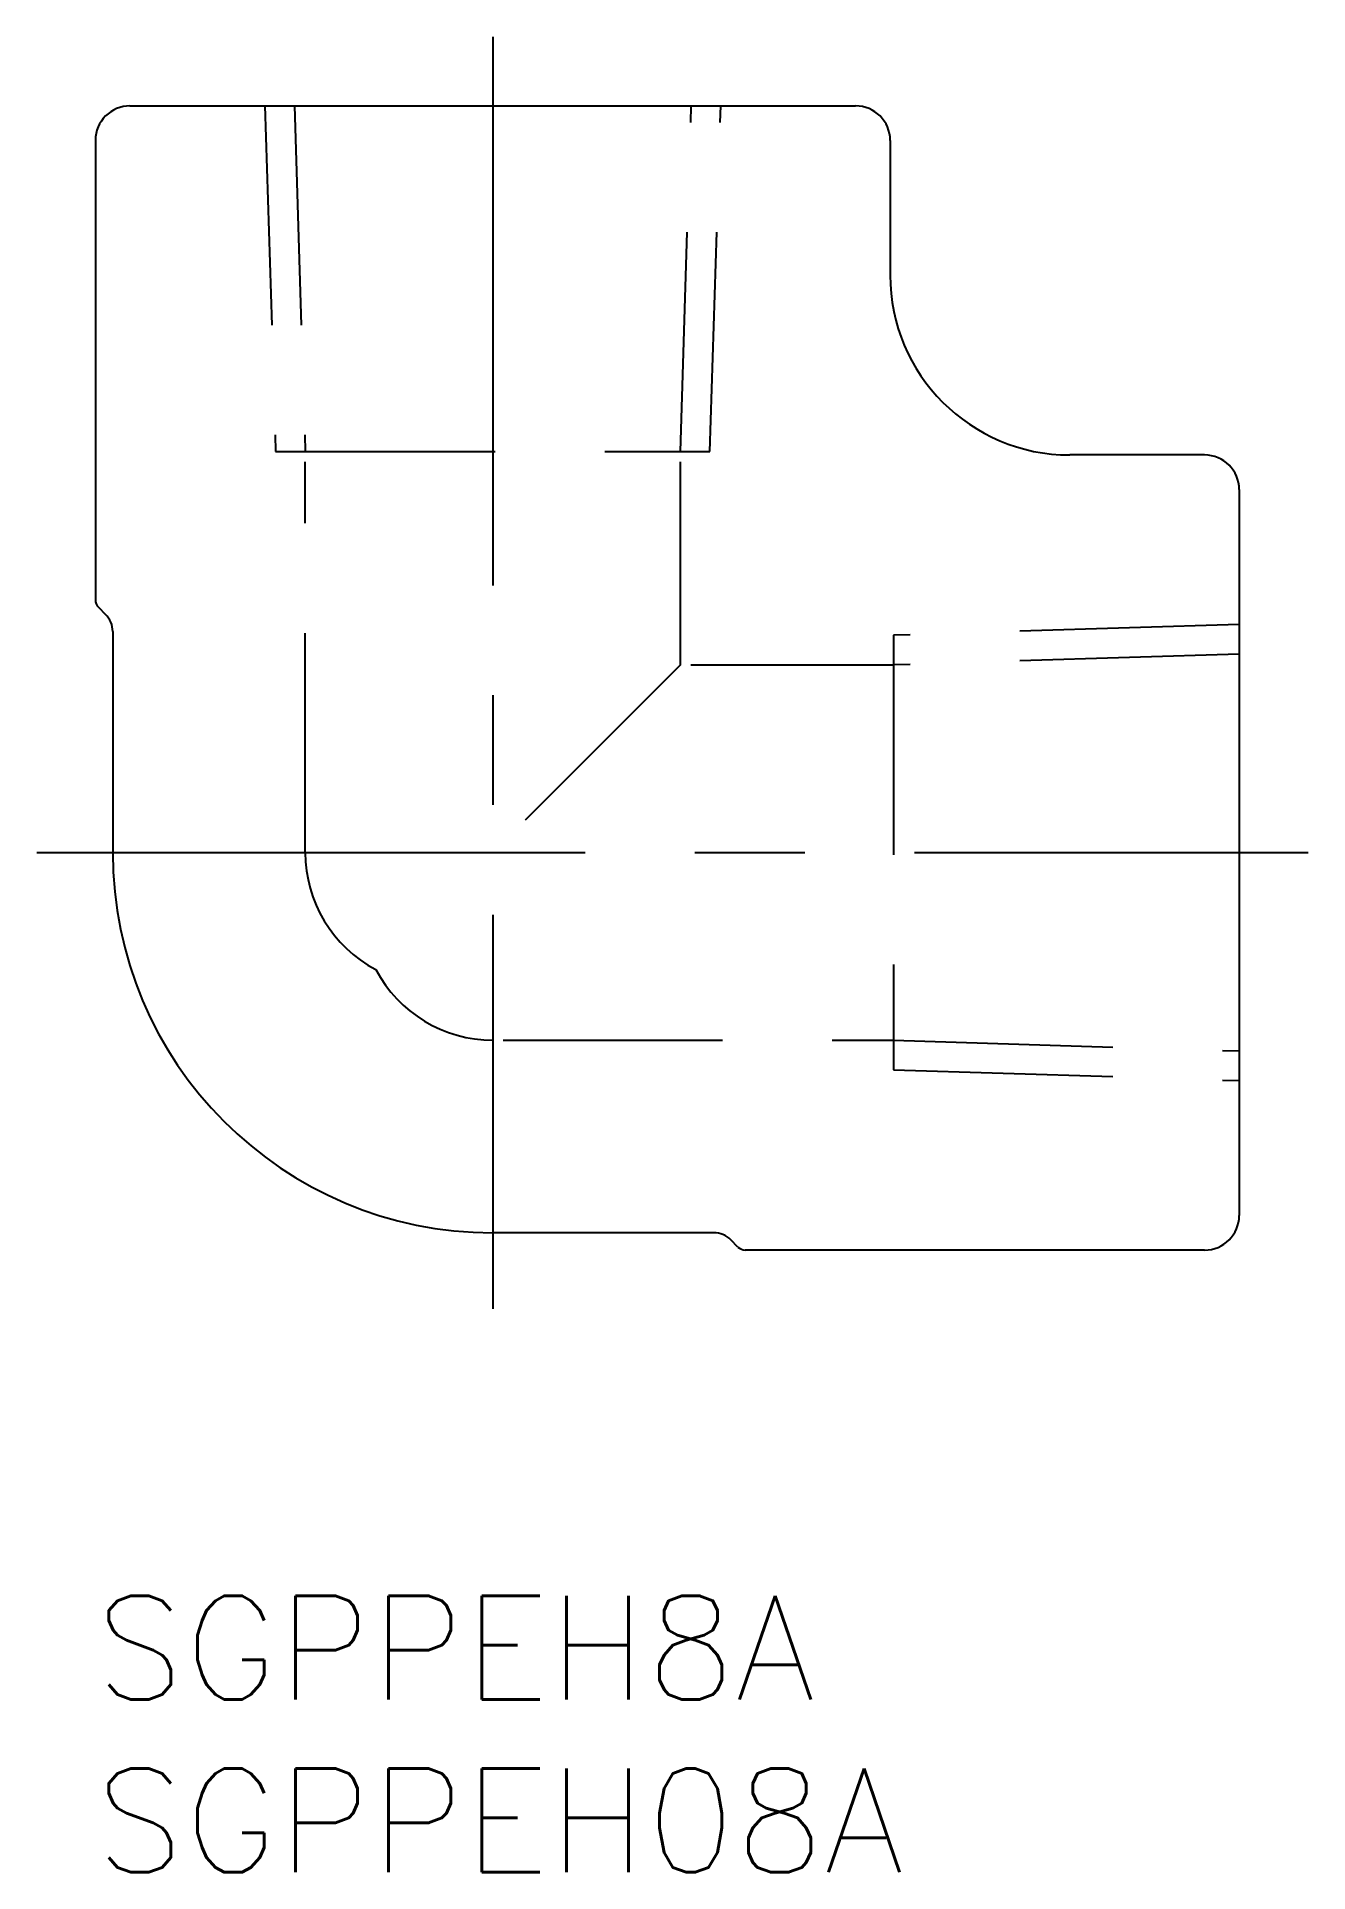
# Model space of a CAD drawing. Extents: x -1.7 to 35.1, y -8 to 45.1.
import ezdxf

# ---------------------------------------------------------------- set-up
doc = ezdxf.new("R2010")
doc.units = 0
doc.header["$LTSCALE"] = 0.5
doc.linetypes.add('CENTER', pattern=[50.8, 31.75, -6.35, 6.35, -6.35])
doc.linetypes.add('DASHED', pattern=[19.05, 12.7, -6.35])
for name, color, linetype in [('MSM_CENTER', 1, 'CENTER'), ('MSM_CONTINUOUS', 7, 'CONTINUOUS'), ('MSM_DASHED', 4, 'DASHED'), ('MSM_PART_NUMBER', 7, 'CONTINUOUS')]:
    doc.layers.add(name, color=color, linetype=linetype)
doc.styles.get("Standard").update_dxf_attribs({"font": 'txt.shx', "height": 3, "bigfont": 'bigfont.shx'})

msp = doc.modelspace()

# ---------------------------------------------------------------- linework, layer by layer
at = {"layer": 'MSM_CENTER'}
for p, q in [((11.5, 45.1), (11.5, 8.3)), ((-1.7, 21.5), (35.1, 21.5))]:
    msp.add_line(p, q, dxfattribs=at)
at = {"layer": 'MSM_CONTINUOUS'}
for p, q in [((1, 43.1), (22, 43.1)), ((0, 42.1), (0, 28.807)), ((23, 42.1), (23, 38.2)), ((32.1, 33), (28.2, 33)), ((33.1, 32), (33.1, 11)), ((0.088, 28.595), (0.295, 28.388)), ((0.5, 27.893), (0.5, 21.5)), ((17.893, 10.5), (11.5, 10.5)), ((18.595, 10.088), (18.388, 10.295)), ((32.1, 10), (18.807, 10))]:
    msp.add_line(p, q, dxfattribs=at)
for centre, radius, start, end in [((1, 42.1), 1, 90, 180), ((22, 42.1), 1, 0, 90), ((28.2, 38.2), 5.2, 180, 270), ((32.1, 32), 1, 0, 90), ((0.3, 28.807), 0.3, 180, 225), ((-0.2, 27.893), 0.7, 0, 45), ((11.5, 21.5), 11, 180, 270), ((32.1, 11), 1, 270, 0), ((17.893, 9.8), 0.7, 45, 90), ((18.807, 10.3), 0.3, 225, 270)]:
    msp.add_arc(centre, radius, start, end, dxfattribs=at)
at = {"layer": 'MSM_DASHED'}
for p, q in [((4.903, 43.1), (5.215, 33.1)), ((5.759, 43.1), (6.072, 33.1)), ((16.928, 33.1), (17.241, 43.1)), ((17.785, 33.1), (18.097, 43.1)), ((5.215, 33.1), (17.785, 33.1)), ((6.072, 21.5), (6.072, 32.8)), ((16.928, 26.928), (16.928, 32.8)), ((33.1, 28.097), (23.1, 27.785)), ((23.1, 27.785), (23.1, 15.215)), ((33.1, 27.241), (23.1, 26.928)), ((16.928, 26.928), (11.5, 21.5)), ((17.228, 26.928), (23.1, 26.928)), ((11.8, 16.072), (23.1, 16.072)), ((23.1, 16.072), (33.1, 15.759)), ((23.1, 15.215), (33.1, 14.903))]:
    msp.add_line(p, q, dxfattribs=at)
for centre, start, end in [((9.9, 21.5), 180, 242.1888), ((11.5, 19.9), 207.8112, 270)]:
    msp.add_arc(centre, 3.828, start, end, dxfattribs=at)

# ---------------------------------------------------------------- texts
at = {"layer": 'MSM_PART_NUMBER'}
for s, p in [('SGPPEH8A', (0, -3)), ('SGPPEH08A', (0, -8))]:
    msp.add_text(s, height=3, dxfattribs=at).set_placement(p)

doc.saveas('drawing.dxf')
